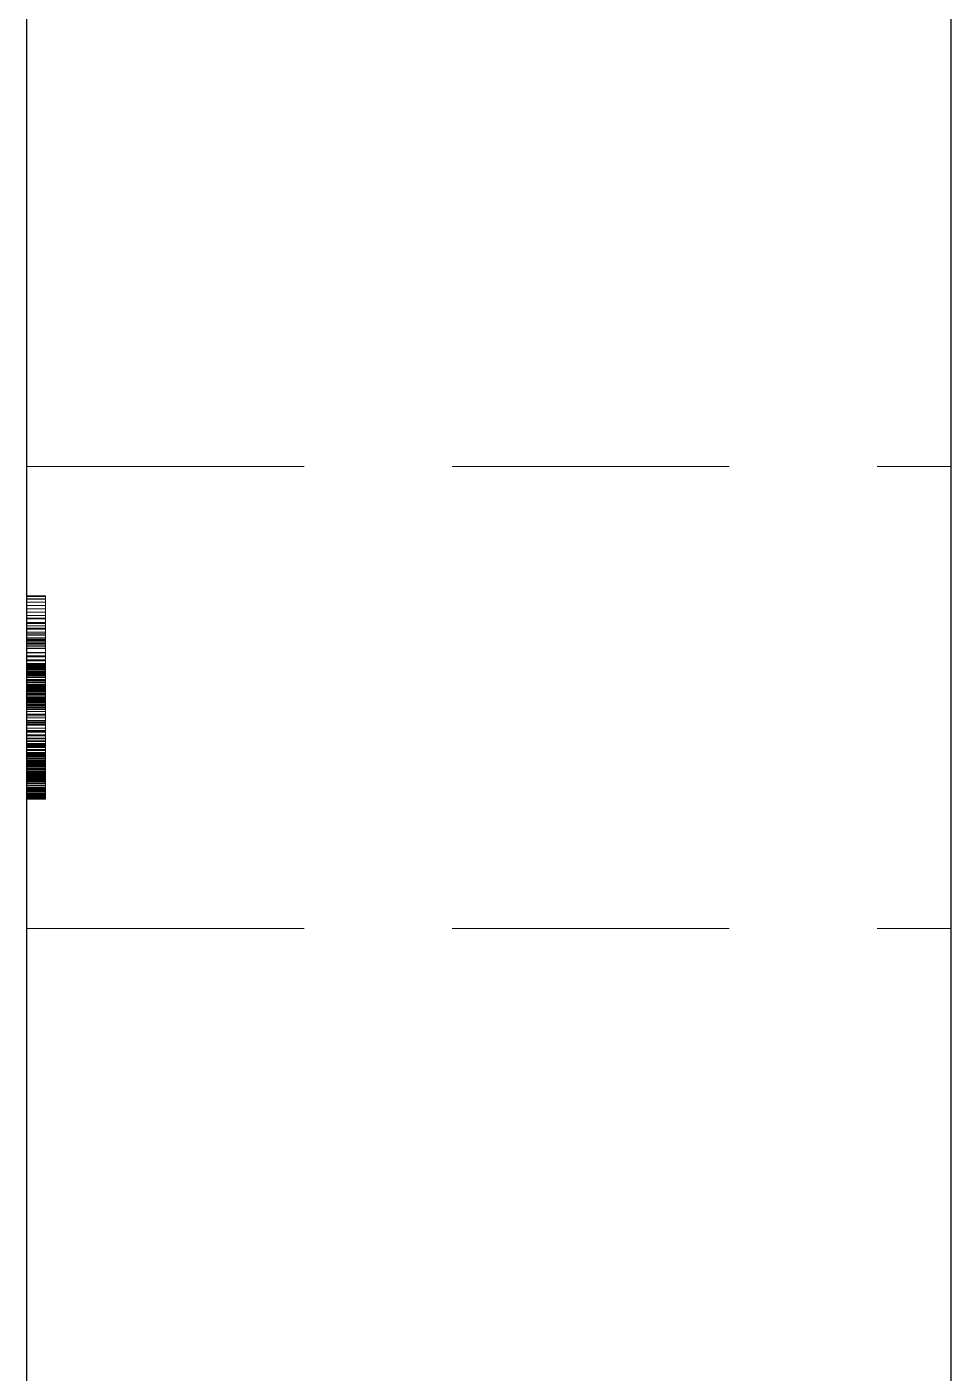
# Model space of a CAD drawing. Header units: millimetres. Extents: x 40 to 1360, y 134 to 546.
# Drawn here: x 107.85 to 117.85, y 434.61 to 449.18 of the extents above; entities that cross this region are included whole.
import ezdxf

# ---------------------------------------------------------------- set-up
doc = ezdxf.new("R2010")
doc.units = ezdxf.units.MM
doc.linetypes.add('WP_HIDDEN', pattern=[2.3, 1.5, -0.8])
doc.layers.add('HIDDEN', color=7, linetype='WP_HIDDEN', lineweight=13)
doc.layers.add('VISIBLE', color=7, linetype='CONTINUOUS', lineweight=25)

msp = doc.modelspace()

# ---------------------------------------------------------------- linework, layer by layer
at = {"layer": 'HIDDEN', "ltscale": 2}
for p, q in [((107.85, 444.42538), (117.85, 444.42538)), ((107.85, 440.86212), (107.85, 443.02538)), ((107.85, 443.02538), (107.85, 442.99034)), ((107.85, 443.02538), (108.05, 443.02538)), ((107.85, 443.01656), (107.85, 440.86212)), ((107.85, 441.32504), (107.85, 443.01656)), ((107.85, 443.01656), (108.05, 443.01656)), ((107.85, 442.99034), (107.85, 442.95502)), ((107.85, 442.99034), (108.05, 442.99034)), ((107.85, 442.98864), (107.85, 442.7344)), ((107.85, 442.78289), (107.85, 442.98864)), ((107.85, 442.98864), (108.05, 442.98864)), ((107.85, 442.98717), (107.85, 441.88056)), ((107.85, 442.7344), (107.85, 442.98717)), ((107.85, 442.98717), (108.05, 442.98717)), ((108.05, 440.86212), (108.05, 443.02538)), ((108.05, 443.02538), (108.05, 442.99034)), ((108.05, 443.01656), (108.05, 440.86212)), ((108.05, 441.32504), (108.05, 443.01656)), ((108.05, 442.99034), (108.05, 442.95502)), ((108.05, 442.98864), (108.05, 442.7344)), ((108.05, 442.78289), (108.05, 442.98864)), ((108.05, 442.98717), (108.05, 441.88056)), ((108.05, 442.7344), (108.05, 442.98717)), ((107.85, 442.95502), (107.85, 442.91943)), ((107.85, 442.95502), (108.05, 442.95502)), ((107.85, 442.91943), (107.85, 442.88356)), ((107.85, 442.91943), (108.05, 442.91943)), ((107.85, 442.88356), (107.85, 442.84742)), ((107.85, 442.88356), (108.05, 442.88356)), ((107.85, 442.84742), (107.85, 442.811)), ((107.85, 442.84742), (108.05, 442.84742)), ((108.05, 442.95502), (108.05, 442.91943)), ((108.05, 442.91943), (108.05, 442.88356)), ((108.05, 442.88356), (108.05, 442.84742)), ((108.05, 442.84742), (108.05, 442.811)), ((107.85, 442.811), (107.85, 442.77431)), ((107.85, 442.811), (108.05, 442.811)), ((107.85, 442.7259), (107.85, 442.78289)), ((107.85, 442.78289), (108.05, 442.78289)), ((107.85, 442.77431), (107.85, 442.73734)), ((107.85, 442.77431), (108.05, 442.77431)), ((107.85, 442.73734), (107.85, 442.70092)), ((107.85, 442.73734), (108.05, 442.73734)), ((107.85, 442.15537), (107.85, 442.7344)), ((107.85, 442.7344), (107.85, 442.67544)), ((107.85, 442.7344), (108.05, 442.7344)), ((107.85, 442.66441), (107.85, 442.7259)), ((107.85, 442.7259), (108.05, 442.7259)), ((107.85, 442.70092), (107.85, 442.66588)), ((107.85, 442.70092), (108.05, 442.70092)), ((108.05, 442.811), (108.05, 442.77431)), ((108.05, 442.7259), (108.05, 442.78289)), ((108.05, 442.77431), (108.05, 442.73734)), ((108.05, 442.73734), (108.05, 442.70092)), ((108.05, 442.15537), (108.05, 442.7344)), ((108.05, 442.7344), (108.05, 442.67544)), ((108.05, 442.66441), (108.05, 442.7259)), ((108.05, 442.70092), (108.05, 442.66588)), ((107.85, 442.67544), (107.85, 442.6132)), ((107.85, 442.67544), (108.05, 442.67544)), ((107.85, 442.66588), (107.85, 442.63221)), ((107.85, 442.66588), (108.05, 442.66588)), ((107.85, 442.59841), (107.85, 442.66441)), ((107.85, 442.66441), (108.05, 442.66441)), ((107.85, 442.63221), (107.85, 442.59993)), ((107.85, 442.63221), (108.05, 442.63221)), ((107.85, 442.6132), (107.85, 442.54768)), ((107.85, 442.6132), (108.05, 442.6132)), ((107.85, 442.59993), (107.85, 442.56902)), ((107.85, 442.59993), (108.05, 442.59993)), ((107.85, 442.52792), (107.85, 442.59841)), ((107.85, 442.59841), (108.05, 442.59841)), ((107.85, 442.56902), (107.85, 442.53949)), ((107.85, 442.56902), (108.05, 442.56902)), ((107.85, 442.5551), (107.85, 440.86212)), ((107.85, 442.5551), (108.05, 442.5551)), ((107.85, 442.54776), (107.85, 440.86212)), ((107.85, 442.52498), (107.85, 442.54776)), ((107.85, 442.54776), (108.05, 442.54776)), ((107.85, 442.54768), (107.85, 442.47887)), ((107.85, 442.54768), (108.05, 442.54768)), ((107.85, 442.53949), (107.85, 442.51134)), ((107.85, 442.53949), (108.05, 442.53949)), ((108.05, 442.67544), (108.05, 442.6132)), ((108.05, 442.66588), (108.05, 442.63221)), ((108.05, 442.59841), (108.05, 442.66441)), ((108.05, 442.63221), (108.05, 442.59993)), ((108.05, 442.6132), (108.05, 442.54768)), ((108.05, 442.59993), (108.05, 442.56902)), ((108.05, 442.52792), (108.05, 442.59841)), ((108.05, 442.56902), (108.05, 442.53949)), ((108.05, 440.86212), (108.05, 442.5551)), ((108.05, 442.54776), (108.05, 440.86212)), ((108.05, 442.52498), (108.05, 442.54776)), ((108.05, 442.54768), (108.05, 442.47887)), ((108.05, 442.53949), (108.05, 442.51134)), ((107.85, 442.45292), (107.85, 442.52792)), ((107.85, 442.52792), (108.05, 442.52792)), ((107.85, 442.5022), (107.85, 442.52498)), ((107.85, 442.52498), (108.05, 442.52498)), ((107.85, 442.51134), (107.85, 442.48456)), ((107.85, 442.51134), (108.05, 442.51134)), ((107.85, 442.45664), (107.85, 442.5022)), ((107.85, 442.5022), (108.05, 442.5022)), ((107.85, 442.48456), (107.85, 442.22885)), ((107.85, 442.48456), (108.05, 442.48456)), ((107.85, 442.47887), (107.85, 442.40678)), ((107.85, 442.47887), (108.05, 442.47887)), ((107.85, 442.41108), (107.85, 442.45664)), ((107.85, 442.45664), (108.05, 442.45664)), ((107.85, 442.37342), (107.85, 442.45292)), ((107.85, 442.45292), (108.05, 442.45292)), ((107.85, 442.36553), (107.85, 442.41108)), ((107.85, 442.41108), (108.05, 442.41108)), ((107.85, 442.40678), (107.85, 442.3314)), ((107.85, 442.40678), (108.05, 442.40678)), ((108.05, 442.45292), (108.05, 442.52792)), ((108.05, 442.5022), (108.05, 442.52498)), ((108.05, 442.51134), (108.05, 442.48456)), ((108.05, 442.45664), (108.05, 442.5022)), ((108.05, 442.48456), (108.05, 442.22885)), ((108.05, 442.47887), (108.05, 442.40678)), ((108.05, 442.41108), (108.05, 442.45664)), ((108.05, 442.37342), (108.05, 442.45292)), ((108.05, 442.36553), (108.05, 442.41108)), ((108.05, 442.40678), (108.05, 442.3314)), ((107.85, 442.28943), (107.85, 442.37342)), ((107.85, 442.37342), (108.05, 442.37342)), ((107.85, 442.32282), (107.85, 442.36553)), ((107.85, 442.36553), (108.05, 442.36553)), ((107.85, 442.3314), (107.85, 442.25274)), ((107.85, 442.3314), (108.05, 442.3314)), ((107.85, 442.2858), (107.85, 442.32282)), ((107.85, 442.32282), (108.05, 442.32282)), ((107.85, 442.29058), (107.85, 442.28846)), ((107.85, 442.28981), (107.85, 442.29058)), ((107.85, 442.29058), (108.05, 442.29058)), ((107.85, 442.28752), (107.85, 442.28981)), ((107.85, 442.28981), (108.05, 442.28981)), ((107.85, 442.20093), (107.85, 442.28943)), ((107.85, 442.28943), (108.05, 442.28943)), ((107.85, 442.28846), (107.85, 442.28213)), ((107.85, 442.28846), (108.05, 442.28846)), ((107.85, 442.2837), (107.85, 442.28752)), ((107.85, 442.28752), (108.05, 442.28752)), ((107.85, 442.25448), (107.85, 442.2858)), ((107.85, 442.2858), (108.05, 442.2858)), ((107.85, 442.27836), (107.85, 442.2837)), ((107.85, 442.2837), (108.05, 442.2837)), ((107.85, 442.28213), (107.85, 442.27156)), ((107.85, 442.28213), (108.05, 442.28213)), ((107.85, 442.27149), (107.85, 442.27836)), ((107.85, 442.27836), (108.05, 442.27836)), ((107.85, 442.27156), (107.85, 442.25677)), ((107.85, 442.27156), (108.05, 442.27156)), ((107.85, 442.26309), (107.85, 442.27149)), ((107.85, 442.27149), (108.05, 442.27149)), ((107.85, 442.25316), (107.85, 442.26309)), ((107.85, 442.26309), (108.05, 442.26309)), ((107.85, 442.25677), (107.85, 442.23776)), ((107.85, 442.25677), (108.05, 442.25677)), ((107.85, 442.22885), (107.85, 442.25448)), ((107.85, 442.25448), (108.05, 442.25448)), ((107.85, 442.24171), (107.85, 442.25316)), ((107.85, 442.25316), (108.05, 442.25316)), ((107.85, 442.25274), (107.85, 442.1708)), ((107.85, 442.25274), (108.05, 442.25274)), ((108.05, 442.28943), (108.05, 442.37342)), ((108.05, 442.32282), (108.05, 442.36553)), ((108.05, 442.3314), (108.05, 442.25274)), ((108.05, 442.2858), (108.05, 442.32282)), ((108.05, 442.29058), (108.05, 442.28846)), ((108.05, 442.28981), (108.05, 442.29058)), ((108.05, 442.28752), (108.05, 442.28981)), ((108.05, 442.20093), (108.05, 442.28943)), ((108.05, 442.28846), (108.05, 442.28213)), ((108.05, 442.2837), (108.05, 442.28752)), ((108.05, 442.25448), (108.05, 442.2858)), ((108.05, 442.27836), (108.05, 442.2837)), ((108.05, 442.28213), (108.05, 442.27156)), ((108.05, 442.27149), (108.05, 442.27836)), ((108.05, 442.27156), (108.05, 442.25677)), ((108.05, 442.26309), (108.05, 442.27149)), ((108.05, 442.25316), (108.05, 442.26309)), ((108.05, 442.25677), (108.05, 442.23776)), ((108.05, 442.22885), (108.05, 442.25448)), ((108.05, 442.24171), (108.05, 442.25316)), ((108.05, 442.25274), (108.05, 442.1708)), ((107.85, 442.22873), (107.85, 442.24171)), ((107.85, 442.24171), (108.05, 442.24171)), ((107.85, 442.23776), (107.85, 442.21452)), ((107.85, 442.23776), (108.05, 442.23776)), ((107.85, 442.22885), (108.05, 442.22885)), ((107.85, 442.21423), (107.85, 442.22873)), ((107.85, 442.22873), (108.05, 442.22873)), ((107.85, 442.21452), (107.85, 442.18706)), ((107.85, 442.21452), (108.05, 442.21452)), ((107.85, 442.19819), (107.85, 442.21423)), ((107.85, 442.21423), (108.05, 442.21423)), ((107.85, 442.10986), (107.85, 442.20093)), ((107.85, 442.20093), (108.05, 442.20093)), ((107.85, 442.18063), (107.85, 442.19819)), ((107.85, 442.19819), (108.05, 442.19819)), ((107.85, 442.18706), (107.85, 442.15537)), ((107.85, 442.18706), (108.05, 442.18706)), ((107.85, 442.16154), (107.85, 442.18063)), ((107.85, 442.18063), (108.05, 442.18063)), ((107.85, 442.1708), (107.85, 442.08682)), ((107.85, 442.1708), (108.05, 442.1708)), ((107.85, 442.14093), (107.85, 442.16154)), ((107.85, 442.16154), (108.05, 442.16154)), ((107.85, 442.15537), (108.05, 442.15537)), ((107.85, 442.11879), (107.85, 442.14093)), ((107.85, 442.14093), (108.05, 442.14093)), ((107.85, 442.09512), (107.85, 442.11879)), ((107.85, 442.11879), (108.05, 442.11879)), ((107.85, 442.01815), (107.85, 442.10986)), ((107.85, 442.10986), (108.05, 442.10986)), ((108.05, 442.22873), (108.05, 442.24171)), ((108.05, 442.23776), (108.05, 442.21452)), ((108.05, 442.21423), (108.05, 442.22873)), ((108.05, 442.21452), (108.05, 442.18706)), ((108.05, 442.19819), (108.05, 442.21423)), ((108.05, 442.10986), (108.05, 442.20093)), ((108.05, 442.18063), (108.05, 442.19819)), ((108.05, 442.18706), (108.05, 442.15537)), ((108.05, 442.16154), (108.05, 442.18063)), ((108.05, 442.1708), (108.05, 442.08682)), ((108.05, 442.14093), (108.05, 442.16154)), ((108.05, 442.11879), (108.05, 442.14093)), ((108.05, 442.09512), (108.05, 442.11879)), ((108.05, 442.01815), (108.05, 442.10986)), ((107.85, 442.07025), (107.85, 442.09512)), ((107.85, 442.09512), (108.05, 442.09512)), ((107.85, 442.08682), (107.85, 442.00203)), ((107.85, 442.08682), (108.05, 442.08682)), ((107.85, 442.04451), (107.85, 442.07025)), ((107.85, 442.07025), (108.05, 442.07025)), ((107.85, 442.05691), (107.85, 442.05486)), ((107.85, 442.056), (107.85, 442.05691)), ((107.85, 442.05691), (108.05, 442.05691)), ((107.85, 442.05328), (107.85, 442.056)), ((107.85, 442.056), (108.05, 442.056)), ((107.85, 442.05486), (107.85, 442.04873)), ((107.85, 442.05486), (108.05, 442.05486)), ((107.85, 442.04875), (107.85, 442.05328)), ((107.85, 442.05328), (108.05, 442.05328)), ((107.85, 442.0424), (107.85, 442.04875)), ((107.85, 442.04875), (108.05, 442.04875)), ((107.85, 442.04873), (107.85, 442.03852)), ((107.85, 442.04873), (108.05, 442.04873)), ((107.85, 442.0179), (107.85, 442.04451)), ((107.85, 442.04451), (108.05, 442.04451)), ((107.85, 442.03423), (107.85, 442.0424)), ((107.85, 442.0424), (108.05, 442.0424)), ((107.85, 442.03852), (107.85, 442.02421)), ((107.85, 442.03852), (108.05, 442.03852)), ((107.85, 442.02426), (107.85, 442.03423)), ((107.85, 442.03423), (108.05, 442.03423)), ((107.85, 442.01246), (107.85, 442.02426)), ((107.85, 442.02426), (108.05, 442.02426)), ((107.85, 442.02421), (107.85, 442.00582)), ((107.85, 442.02421), (108.05, 442.02421)), ((107.85, 441.92579), (107.85, 442.01815)), ((107.85, 442.01815), (108.05, 442.01815)), ((107.85, 441.99041), (107.85, 442.0179)), ((107.85, 442.0179), (108.05, 442.0179)), ((107.85, 441.99886), (107.85, 442.01246)), ((107.85, 442.01246), (108.05, 442.01246)), ((107.85, 442.00582), (107.85, 441.98334)), ((107.85, 442.00582), (108.05, 442.00582)), ((107.85, 442.00203), (107.85, 441.91643)), ((107.85, 442.00203), (108.05, 442.00203)), ((107.85, 441.98381), (107.85, 441.99886)), ((107.85, 441.99886), (108.05, 441.99886)), ((107.85, 441.96205), (107.85, 441.99041)), ((107.85, 441.99041), (108.05, 441.99041)), ((107.85, 441.96768), (107.85, 441.98381)), ((107.85, 441.98381), (108.05, 441.98381)), ((107.85, 441.98334), (107.85, 441.95677)), ((107.85, 441.98334), (108.05, 441.98334)), ((107.85, 441.95047), (107.85, 441.96768)), ((107.85, 441.96768), (108.05, 441.96768)), ((107.85, 441.93282), (107.85, 441.96205)), ((107.85, 441.96205), (108.05, 441.96205)), ((107.85, 441.95677), (107.85, 441.92611)), ((107.85, 441.95677), (108.05, 441.95677)), ((108.05, 442.07025), (108.05, 442.09512)), ((108.05, 442.08682), (108.05, 442.00203)), ((108.05, 442.04451), (108.05, 442.07025)), ((108.05, 442.05691), (108.05, 442.05486)), ((108.05, 442.056), (108.05, 442.05691)), ((108.05, 442.05328), (108.05, 442.056)), ((108.05, 442.05486), (108.05, 442.04873)), ((108.05, 442.04875), (108.05, 442.05328)), ((108.05, 442.0424), (108.05, 442.04875)), ((108.05, 442.04873), (108.05, 442.03852)), ((108.05, 442.0179), (108.05, 442.04451)), ((108.05, 442.03423), (108.05, 442.0424)), ((108.05, 442.03852), (108.05, 442.02421)), ((108.05, 442.02426), (108.05, 442.03423)), ((108.05, 442.01246), (108.05, 442.02426)), ((108.05, 442.02421), (108.05, 442.00582)), ((108.05, 441.92579), (108.05, 442.01815)), ((108.05, 441.99041), (108.05, 442.0179)), ((108.05, 441.99886), (108.05, 442.01246)), ((108.05, 442.00582), (108.05, 441.98334)), ((108.05, 442.00203), (108.05, 441.91643)), ((108.05, 441.98381), (108.05, 441.99886)), ((108.05, 441.96205), (108.05, 441.99041)), ((108.05, 441.96768), (108.05, 441.98381)), ((108.05, 441.98334), (108.05, 441.95677)), ((108.05, 441.95047), (108.05, 441.96768)), ((108.05, 441.93282), (108.05, 441.96205)), ((108.05, 441.95677), (108.05, 441.92611)), ((107.85, 441.93218), (107.85, 441.95047)), ((107.85, 441.95047), (108.05, 441.95047)), ((107.85, 441.90271), (107.85, 441.93282)), ((107.85, 441.93282), (108.05, 441.93282)), ((107.85, 441.91281), (107.85, 441.93218)), ((107.85, 441.93218), (108.05, 441.93218)), ((107.85, 441.92611), (107.85, 441.90939)), ((107.85, 441.92611), (108.05, 441.92611)), ((107.85, 441.83279), (107.85, 441.92579)), ((107.85, 441.92579), (108.05, 441.92579)), ((107.85, 441.91643), (107.85, 441.83004)), ((107.85, 441.91643), (108.05, 441.91643)), ((107.85, 441.89236), (107.85, 441.91281)), ((107.85, 441.91281), (108.05, 441.91281)), ((107.85, 441.90939), (107.85, 441.89192)), ((107.85, 441.90939), (108.05, 441.90939)), ((107.85, 441.87174), (107.85, 441.90271)), ((107.85, 441.90271), (108.05, 441.90271)), ((107.85, 441.87083), (107.85, 441.89236)), ((107.85, 441.89236), (108.05, 441.89236)), ((107.85, 441.89192), (107.85, 441.87371)), ((107.85, 441.89192), (108.05, 441.89192)), ((107.85, 441.88056), (107.85, 441.84822)), ((107.85, 441.88056), (108.05, 441.88056)), ((107.85, 441.87371), (107.85, 441.85475)), ((107.85, 441.87371), (108.05, 441.87371)), ((107.85, 441.83989), (107.85, 441.87174)), ((107.85, 441.87174), (108.05, 441.87174)), ((107.85, 441.84822), (107.85, 441.87083)), ((107.85, 441.87083), (108.05, 441.87083)), ((107.85, 441.85475), (107.85, 441.83504)), ((107.85, 441.85475), (108.05, 441.85475)), ((107.85, 441.84822), (108.05, 441.84822)), ((107.85, 441.80717), (107.85, 441.83989)), ((107.85, 441.83989), (108.05, 441.83989)), ((107.85, 441.83504), (107.85, 441.81458)), ((107.85, 441.83504), (108.05, 441.83504)), ((107.85, 441.73915), (107.85, 441.83279)), ((107.85, 441.83279), (108.05, 441.83279)), ((107.85, 441.83004), (107.85, 441.74284)), ((107.85, 441.83004), (108.05, 441.83004)), ((107.85, 441.81458), (107.85, 441.79338)), ((107.85, 441.81458), (108.05, 441.81458)), ((107.85, 441.77357), (107.85, 441.80717)), ((107.85, 441.80717), (108.05, 441.80717)), ((108.05, 441.93218), (108.05, 441.95047)), ((108.05, 441.90271), (108.05, 441.93282)), ((108.05, 441.91281), (108.05, 441.93218)), ((108.05, 441.92611), (108.05, 441.90939)), ((108.05, 441.83279), (108.05, 441.92579)), ((108.05, 441.91643), (108.05, 441.83004)), ((108.05, 441.89236), (108.05, 441.91281)), ((108.05, 441.90939), (108.05, 441.89192)), ((108.05, 441.87174), (108.05, 441.90271)), ((108.05, 441.87083), (108.05, 441.89236)), ((108.05, 441.89192), (108.05, 441.87371)), ((108.05, 441.88056), (108.05, 441.84822)), ((108.05, 441.87371), (108.05, 441.85475)), ((108.05, 441.83989), (108.05, 441.87174)), ((108.05, 441.84822), (108.05, 441.87083)), ((108.05, 441.85475), (108.05, 441.83504)), ((108.05, 441.80717), (108.05, 441.83989)), ((108.05, 441.83504), (108.05, 441.81458)), ((108.05, 441.73915), (108.05, 441.83279)), ((108.05, 441.83004), (108.05, 441.74284)), ((108.05, 441.81458), (108.05, 441.79338)), ((108.05, 441.77357), (108.05, 441.80717)), ((107.85, 441.79338), (107.85, 441.77144)), ((107.85, 441.79338), (108.05, 441.79338)), ((107.85, 441.73911), (107.85, 441.77357)), ((107.85, 441.77357), (108.05, 441.77357)), ((107.85, 441.77144), (107.85, 441.72531)), ((107.85, 441.77144), (108.05, 441.77144)), ((107.85, 441.74284), (107.85, 441.65483)), ((107.85, 441.74284), (108.05, 441.74284)), ((107.85, 441.64487), (107.85, 441.73915)), ((107.85, 441.73915), (108.05, 441.73915)), ((107.85, 441.70377), (107.85, 441.73911)), ((107.85, 441.73911), (108.05, 441.73911)), ((107.85, 441.72531), (107.85, 441.67619)), ((107.85, 441.72531), (108.05, 441.72531)), ((107.85, 441.66755), (107.85, 441.70377)), ((107.85, 441.70377), (108.05, 441.70377)), ((107.85, 441.67619), (107.85, 441.62409)), ((107.85, 441.67619), (108.05, 441.67619)), ((107.85, 441.63047), (107.85, 441.66755)), ((107.85, 441.66755), (108.05, 441.66755)), ((108.05, 441.79338), (108.05, 441.77144)), ((108.05, 441.73911), (108.05, 441.77357)), ((108.05, 441.77144), (108.05, 441.72531)), ((108.05, 441.74284), (108.05, 441.65483)), ((108.05, 441.64487), (108.05, 441.73915)), ((108.05, 441.70377), (108.05, 441.73911)), ((108.05, 441.72531), (108.05, 441.67619)), ((108.05, 441.66755), (108.05, 441.70377)), ((108.05, 441.67619), (108.05, 441.62409)), ((108.05, 441.63047), (108.05, 441.66755)), ((107.85, 441.65483), (107.85, 441.56603)), ((107.85, 441.65483), (108.05, 441.65483)), ((107.85, 441.54994), (107.85, 441.64487)), ((107.85, 441.64487), (108.05, 441.64487)), ((107.85, 441.59251), (107.85, 441.63047)), ((107.85, 441.63047), (108.05, 441.63047)), ((107.85, 441.62409), (107.85, 441.569)), ((107.85, 441.62409), (108.05, 441.62409)), ((107.85, 441.55627), (107.85, 441.59251)), ((107.85, 441.59251), (108.05, 441.59251)), ((107.85, 441.569), (107.85, 441.51095)), ((107.85, 441.569), (108.05, 441.569)), ((107.85, 441.56603), (107.85, 441.47641)), ((107.85, 441.56603), (108.05, 441.56603)), ((107.85, 441.52064), (107.85, 441.55627)), ((107.85, 441.55627), (108.05, 441.55627)), ((107.85, 441.45437), (107.85, 441.54994)), ((107.85, 441.54994), (108.05, 441.54994)), ((107.85, 441.48563), (107.85, 441.52064)), ((107.85, 441.52064), (108.05, 441.52064)), ((108.05, 441.65483), (108.05, 441.56603)), ((108.05, 441.54994), (108.05, 441.64487)), ((108.05, 441.59251), (108.05, 441.63047)), ((108.05, 441.62409), (108.05, 441.569)), ((108.05, 441.55627), (108.05, 441.59251)), ((108.05, 441.569), (108.05, 441.51095)), ((108.05, 441.56603), (108.05, 441.47641)), ((108.05, 441.52064), (108.05, 441.55627)), ((108.05, 441.45437), (108.05, 441.54994)), ((108.05, 441.48563), (108.05, 441.52064)), ((107.85, 441.51095), (107.85, 441.45584)), ((107.85, 441.51095), (108.05, 441.51095)), ((107.85, 441.45125), (107.85, 441.48563)), ((107.85, 441.48563), (108.05, 441.48563)), ((107.85, 441.47641), (107.85, 441.38805)), ((107.85, 441.47641), (108.05, 441.47641)), ((107.85, 441.45584), (107.85, 441.40367)), ((107.85, 441.45584), (108.05, 441.45584)), ((107.85, 441.38596), (107.85, 441.45437)), ((107.85, 441.45437), (108.05, 441.45437)), ((107.85, 441.41748), (107.85, 441.45125)), ((107.85, 441.45125), (108.05, 441.45125)), ((107.85, 441.44996), (107.85, 441.42645)), ((107.85, 441.40083), (107.85, 441.44996)), ((107.85, 441.44996), (108.05, 441.44996)), ((107.85, 441.42645), (107.85, 441.39288)), ((107.85, 441.42645), (108.05, 441.42645)), ((107.85, 441.38433), (107.85, 441.41748)), ((107.85, 441.41748), (108.05, 441.41748)), ((107.85, 441.40367), (107.85, 441.35444)), ((107.85, 441.40367), (108.05, 441.40367)), ((107.85, 441.35485), (107.85, 441.40083)), ((107.85, 441.40083), (108.05, 441.40083)), ((107.85, 441.39288), (107.85, 441.36015)), ((107.85, 441.39288), (108.05, 441.39288)), ((107.85, 441.38805), (107.85, 441.303)), ((107.85, 441.38805), (108.05, 441.38805)), ((107.85, 441.31595), (107.85, 441.38596)), ((107.85, 441.38596), (108.05, 441.38596)), ((107.85, 441.35181), (107.85, 441.38433)), ((107.85, 441.38433), (108.05, 441.38433)), ((108.05, 441.51095), (108.05, 441.45584)), ((108.05, 441.45125), (108.05, 441.48563)), ((108.05, 441.47641), (108.05, 441.38805)), ((108.05, 441.45584), (108.05, 441.40367)), ((108.05, 441.38596), (108.05, 441.45437)), ((108.05, 441.41748), (108.05, 441.45125)), ((108.05, 441.44996), (108.05, 441.42645)), ((108.05, 441.40083), (108.05, 441.44996)), ((108.05, 441.42645), (108.05, 441.39288)), ((108.05, 441.38433), (108.05, 441.41748)), ((108.05, 441.40367), (108.05, 441.35444)), ((108.05, 441.35485), (108.05, 441.40083)), ((108.05, 441.39288), (108.05, 441.36015)), ((108.05, 441.38805), (108.05, 441.303)), ((108.05, 441.31595), (108.05, 441.38596)), ((108.05, 441.35181), (108.05, 441.38433)), ((107.85, 441.36015), (107.85, 441.32827)), ((107.85, 441.36015), (108.05, 441.36015)), ((107.85, 441.31201), (107.85, 441.35485)), ((107.85, 441.35485), (108.05, 441.35485)), ((107.85, 441.35444), (107.85, 441.33092)), ((107.85, 441.35444), (108.05, 441.35444)), ((107.85, 441.3199), (107.85, 441.35181)), ((107.85, 441.35181), (108.05, 441.35181)), ((107.85, 441.33092), (107.85, 441.30814)), ((107.85, 441.33092), (108.05, 441.33092)), ((107.85, 441.32827), (107.85, 441.29721)), ((107.85, 441.32827), (108.05, 441.32827)), ((107.85, 441.32504), (108.05, 441.32504)), ((107.85, 441.28861), (107.85, 441.3199)), ((107.85, 441.3199), (108.05, 441.3199)), ((107.85, 441.24433), (107.85, 441.31595)), ((107.85, 441.31595), (108.05, 441.31595)), ((107.85, 441.27232), (107.85, 441.31201)), ((107.85, 441.31201), (108.05, 441.31201)), ((107.85, 441.30814), (107.85, 441.2861)), ((107.85, 441.30814), (108.05, 441.30814)), ((107.85, 441.303), (107.85, 441.22125)), ((107.85, 441.303), (108.05, 441.303)), ((107.85, 441.29721), (107.85, 441.267)), ((107.85, 441.29721), (108.05, 441.29721)), ((107.85, 441.25795), (107.85, 441.28861)), ((107.85, 441.28861), (108.05, 441.28861)), ((107.85, 441.2861), (107.85, 441.26479)), ((107.85, 441.2861), (108.05, 441.2861)), ((107.85, 441.23578), (107.85, 441.27232)), ((107.85, 441.27232), (108.05, 441.27232)), ((107.85, 441.267), (107.85, 441.23763)), ((107.85, 441.267), (108.05, 441.267)), ((107.85, 441.26479), (107.85, 441.24422)), ((107.85, 441.26479), (108.05, 441.26479)), ((107.85, 441.2279), (107.85, 441.25795)), ((107.85, 441.25795), (108.05, 441.25795)), ((107.85, 441.1711), (107.85, 441.24433)), ((107.85, 441.24433), (108.05, 441.24433)), ((107.85, 441.24422), (107.85, 441.22438)), ((107.85, 441.24422), (108.05, 441.24422)), ((107.85, 441.23763), (107.85, 441.20909)), ((107.85, 441.23763), (108.05, 441.23763)), ((107.85, 441.20238), (107.85, 441.23578)), ((107.85, 441.23578), (108.05, 441.23578)), ((107.85, 441.19847), (107.85, 441.2279)), ((107.85, 441.2279), (108.05, 441.2279)), ((107.85, 441.22438), (107.85, 441.20527)), ((107.85, 441.22438), (108.05, 441.22438)), ((108.05, 441.36015), (108.05, 441.32827)), ((108.05, 441.31201), (108.05, 441.35485)), ((108.05, 441.35444), (108.05, 441.33092)), ((108.05, 441.3199), (108.05, 441.35181)), ((108.05, 441.33092), (108.05, 441.30814)), ((108.05, 441.32827), (108.05, 441.29721)), ((108.05, 441.28861), (108.05, 441.3199)), ((108.05, 441.24433), (108.05, 441.31595)), ((108.05, 441.27232), (108.05, 441.31201)), ((108.05, 441.30814), (108.05, 441.2861)), ((108.05, 441.303), (108.05, 441.22125)), ((108.05, 441.29721), (108.05, 441.267)), ((108.05, 441.25795), (108.05, 441.28861)), ((108.05, 441.2861), (108.05, 441.26479)), ((108.05, 441.23578), (108.05, 441.27232)), ((108.05, 441.267), (108.05, 441.23763)), ((108.05, 441.26479), (108.05, 441.24422)), ((108.05, 441.2279), (108.05, 441.25795)), ((108.05, 441.1711), (108.05, 441.24433)), ((108.05, 441.24422), (108.05, 441.22438)), ((108.05, 441.23763), (108.05, 441.20909)), ((108.05, 441.20238), (108.05, 441.23578)), ((108.05, 441.19847), (108.05, 441.2279)), ((108.05, 441.22438), (108.05, 441.20527)), ((107.85, 441.22125), (107.85, 441.14281)), ((107.85, 441.22125), (108.05, 441.22125)), ((107.85, 441.20909), (107.85, 441.18139)), ((107.85, 441.20909), (108.05, 441.20909)), ((107.85, 441.20527), (107.85, 441.1869)), ((107.85, 441.20527), (108.05, 441.20527)), ((107.85, 441.17213), (107.85, 441.20238)), ((107.85, 441.20238), (108.05, 441.20238)), ((107.85, 441.16967), (107.85, 441.19847)), ((107.85, 441.19847), (108.05, 441.19847)), ((107.85, 441.1869), (107.85, 441.15315)), ((107.85, 441.1869), (108.05, 441.1869)), ((107.85, 441.18139), (107.85, 441.15453)), ((107.85, 441.18139), (108.05, 441.18139)), ((107.85, 441.14502), (107.85, 441.17213)), ((107.85, 441.17213), (108.05, 441.17213)), ((107.85, 441.09627), (107.85, 441.1711)), ((107.85, 441.1711), (108.05, 441.1711)), ((107.85, 441.14148), (107.85, 441.16967)), ((107.85, 441.16967), (108.05, 441.16967)), ((107.85, 441.15453), (107.85, 441.12851)), ((107.85, 441.15453), (108.05, 441.15453)), ((107.85, 441.15315), (107.85, 441.12389)), ((107.85, 441.15315), (108.05, 441.15315)), ((107.85, 441.12108), (107.85, 441.14502)), ((107.85, 441.14502), (108.05, 441.14502)), ((107.85, 441.14281), (107.85, 441.06768)), ((107.85, 441.14281), (108.05, 441.14281)), ((107.85, 441.11392), (107.85, 441.14148)), ((107.85, 441.14148), (108.05, 441.14148)), ((107.85, 441.12851), (107.85, 441.10332)), ((107.85, 441.12851), (108.05, 441.12851)), ((107.85, 441.12389), (107.85, 441.09914)), ((107.85, 441.12389), (108.05, 441.12389)), ((107.85, 441.10033), (107.85, 441.12108)), ((107.85, 441.12108), (108.05, 441.12108)), ((107.85, 441.08697), (107.85, 441.11392)), ((107.85, 441.11392), (108.05, 441.11392)), ((107.85, 441.10332), (107.85, 441.07898)), ((107.85, 441.10332), (108.05, 441.10332)), ((107.85, 441.08278), (107.85, 441.10033)), ((107.85, 441.10033), (108.05, 441.10033)), ((107.85, 441.09914), (107.85, 441.08845)), ((107.85, 441.09914), (108.05, 441.09914)), ((107.85, 441.01983), (107.85, 441.09627)), ((107.85, 441.09627), (108.05, 441.09627)), ((107.85, 441.08845), (107.85, 441.07889)), ((107.85, 441.08845), (108.05, 441.08845)), ((107.85, 441.05529), (107.85, 441.08697)), ((107.85, 441.08697), (108.05, 441.08697)), ((107.85, 441.06841), (107.85, 441.08278)), ((107.85, 441.08278), (108.05, 441.08278)), ((107.85, 441.07898), (107.85, 441.05547)), ((107.85, 441.07898), (108.05, 441.07898)), ((107.85, 441.07889), (107.85, 441.07045)), ((107.85, 441.07889), (108.05, 441.07889)), ((108.05, 441.22125), (108.05, 441.14281)), ((108.05, 441.20909), (108.05, 441.18139)), ((108.05, 441.20527), (108.05, 441.1869)), ((108.05, 441.17213), (108.05, 441.20238)), ((108.05, 441.16967), (108.05, 441.19847)), ((108.05, 441.1869), (108.05, 441.15315)), ((108.05, 441.18139), (108.05, 441.15453)), ((108.05, 441.14502), (108.05, 441.17213)), ((108.05, 441.09627), (108.05, 441.1711)), ((108.05, 441.14148), (108.05, 441.16967)), ((108.05, 441.15453), (108.05, 441.12851)), ((108.05, 441.15315), (108.05, 441.12389)), ((108.05, 441.12108), (108.05, 441.14502)), ((108.05, 441.14281), (108.05, 441.06768)), ((108.05, 441.11392), (108.05, 441.14148)), ((108.05, 441.12851), (108.05, 441.10332)), ((108.05, 441.12389), (108.05, 441.09914)), ((108.05, 441.10033), (108.05, 441.12108)), ((108.05, 441.08697), (108.05, 441.11392)), ((108.05, 441.10332), (108.05, 441.07898)), ((108.05, 441.08278), (108.05, 441.10033)), ((108.05, 441.09914), (108.05, 441.08845)), ((108.05, 441.01983), (108.05, 441.09627)), ((108.05, 441.08845), (108.05, 441.07889)), ((108.05, 441.05529), (108.05, 441.08697)), ((108.05, 441.06841), (108.05, 441.08278)), ((108.05, 441.07898), (108.05, 441.05547)), ((108.05, 441.07889), (108.05, 441.07045)), ((107.85, 441.07045), (107.85, 441.06313)), ((107.85, 441.07045), (108.05, 441.07045)), ((107.85, 441.05724), (107.85, 441.06841)), ((107.85, 441.06841), (108.05, 441.06841)), ((107.85, 441.06768), (107.85, 440.99585)), ((107.85, 441.06768), (108.05, 441.06768)), ((107.85, 441.06313), (107.85, 441.05695)), ((107.85, 441.06313), (108.05, 441.06313)), ((107.85, 441.04926), (107.85, 441.05724)), ((107.85, 441.05724), (108.05, 441.05724)), ((107.85, 441.05695), (107.85, 441.05188)), ((107.85, 441.05695), (108.05, 441.05695)), ((107.85, 441.05547), (107.85, 441.0328)), ((107.85, 441.05547), (108.05, 441.05547)), ((107.85, 441.02566), (107.85, 441.05529)), ((107.85, 441.05529), (108.05, 441.05529)), ((107.85, 441.05188), (107.85, 441.04513)), ((107.85, 441.05188), (108.05, 441.05188)), ((107.85, 441.04448), (107.85, 441.04926)), ((107.85, 441.04926), (108.05, 441.04926)), ((107.85, 441.04513), (107.85, 441.04288)), ((107.85, 441.04513), (108.05, 441.04513)), ((107.85, 441.04288), (107.85, 441.04448)), ((107.85, 441.04448), (108.05, 441.04448)), ((107.85, 441.04288), (108.05, 441.04288)), ((107.85, 441.0328), (107.85, 441.01097)), ((107.85, 441.0328), (108.05, 441.0328)), ((107.85, 440.99807), (107.85, 441.02566)), ((107.85, 441.02566), (108.05, 441.02566)), ((107.85, 440.94178), (107.85, 441.01983)), ((107.85, 441.01983), (108.05, 441.01983)), ((107.85, 441.01097), (107.85, 440.98997)), ((107.85, 441.01097), (108.05, 441.01097)), ((107.85, 440.97252), (107.85, 440.99807)), ((107.85, 440.99807), (108.05, 440.99807)), ((107.85, 440.99585), (107.85, 440.92733)), ((107.85, 440.99585), (108.05, 440.99585)), ((107.85, 440.98997), (107.85, 440.97004)), ((107.85, 440.98997), (108.05, 440.98997)), ((107.85, 440.94902), (107.85, 440.97252)), ((107.85, 440.97252), (108.05, 440.97252)), ((107.85, 440.97004), (107.85, 440.9514)), ((107.85, 440.97004), (108.05, 440.97004)), ((107.85, 440.9514), (107.85, 440.93404)), ((107.85, 440.9514), (108.05, 440.9514)), ((107.85, 440.92756), (107.85, 440.94902)), ((107.85, 440.94902), (108.05, 440.94902)), ((107.85, 440.86212), (107.85, 440.94178)), ((107.85, 440.94178), (108.05, 440.94178)), ((107.85, 440.93404), (107.85, 440.91796)), ((107.85, 440.93404), (108.05, 440.93404)), ((108.05, 441.07045), (108.05, 441.06313)), ((108.05, 441.05724), (108.05, 441.06841)), ((108.05, 441.06768), (108.05, 440.99585)), ((108.05, 441.06313), (108.05, 441.05695)), ((108.05, 441.04926), (108.05, 441.05724)), ((108.05, 441.05695), (108.05, 441.05188)), ((108.05, 441.05547), (108.05, 441.0328)), ((108.05, 441.02566), (108.05, 441.05529)), ((108.05, 441.05188), (108.05, 441.04513)), ((108.05, 441.04448), (108.05, 441.04926)), ((108.05, 441.04513), (108.05, 441.04288)), ((108.05, 441.04288), (108.05, 441.04448)), ((108.05, 441.0328), (108.05, 441.01097)), ((108.05, 440.99807), (108.05, 441.02566)), ((108.05, 440.94178), (108.05, 441.01983)), ((108.05, 441.01097), (108.05, 440.98997)), ((108.05, 440.97252), (108.05, 440.99807)), ((108.05, 440.99585), (108.05, 440.92733)), ((108.05, 440.98997), (108.05, 440.97004)), ((108.05, 440.94902), (108.05, 440.97252)), ((108.05, 440.97004), (108.05, 440.9514)), ((108.05, 440.9514), (108.05, 440.93404)), ((108.05, 440.92756), (108.05, 440.94902)), ((108.05, 440.86212), (108.05, 440.94178)), ((108.05, 440.93404), (108.05, 440.91796)), ((107.85, 440.90815), (107.85, 440.92756)), ((107.85, 440.92756), (108.05, 440.92756)), ((107.85, 440.92733), (107.85, 440.86212)), ((107.85, 440.92733), (108.05, 440.92733)), ((107.85, 440.91796), (107.85, 440.90318)), ((107.85, 440.91796), (108.05, 440.91796)), ((107.85, 440.89078), (107.85, 440.90815)), ((107.85, 440.90815), (108.05, 440.90815)), ((107.85, 440.90318), (107.85, 440.88967)), ((107.85, 440.90318), (108.05, 440.90318)), ((107.85, 440.87545), (107.85, 440.89078)), ((107.85, 440.89078), (108.05, 440.89078)), ((107.85, 440.88967), (107.85, 440.87746)), ((107.85, 440.88967), (108.05, 440.88967)), ((107.85, 440.87746), (107.85, 440.86653)), ((107.85, 440.87746), (108.05, 440.87746)), ((107.85, 440.86216), (107.85, 440.87545)), ((107.85, 440.87545), (108.05, 440.87545)), ((107.85, 440.86653), (107.85, 440.85688)), ((107.85, 440.86653), (108.05, 440.86653)), ((107.85, 440.85092), (107.85, 440.86216)), ((107.85, 440.86216), (108.05, 440.86216)), ((107.85, 440.86212), (108.05, 440.86212)), ((107.85, 440.85688), (107.85, 440.84853)), ((107.85, 440.85688), (108.05, 440.85688)), ((107.85, 440.84173), (107.85, 440.85092)), ((107.85, 440.85092), (108.05, 440.85092)), ((107.85, 440.84853), (107.85, 440.84145)), ((107.85, 440.84853), (108.05, 440.84853)), ((107.85, 440.83458), (107.85, 440.84173)), ((107.85, 440.84173), (108.05, 440.84173)), ((107.85, 440.84145), (107.85, 440.83567)), ((107.85, 440.84145), (108.05, 440.84145)), ((107.85, 440.83567), (107.85, 440.83117)), ((107.85, 440.83567), (108.05, 440.83567)), ((107.85, 440.82947), (107.85, 440.83458)), ((107.85, 440.83458), (108.05, 440.83458)), ((107.85, 440.83117), (107.85, 440.82795)), ((107.85, 440.83117), (108.05, 440.83117)), ((107.85, 440.8264), (107.85, 440.82947)), ((107.85, 440.82947), (108.05, 440.82947)), ((107.85, 440.82795), (107.85, 440.82602)), ((107.85, 440.82795), (108.05, 440.82795)), ((107.85, 440.82538), (107.85, 440.8264)), ((107.85, 440.8264), (108.05, 440.8264)), ((107.85, 440.82602), (107.85, 440.82538)), ((107.85, 440.82602), (108.05, 440.82602)), ((107.85, 440.82538), (108.05, 440.82538)), ((108.05, 440.90815), (108.05, 440.92756)), ((108.05, 440.92733), (108.05, 440.86212)), ((108.05, 440.91796), (108.05, 440.90318)), ((108.05, 440.89078), (108.05, 440.90815)), ((108.05, 440.90318), (108.05, 440.88967)), ((108.05, 440.87545), (108.05, 440.89078)), ((108.05, 440.88967), (108.05, 440.87746)), ((108.05, 440.87746), (108.05, 440.86653)), ((108.05, 440.86216), (108.05, 440.87545)), ((108.05, 440.86653), (108.05, 440.85688)), ((108.05, 440.85092), (108.05, 440.86216)), ((108.05, 440.85688), (108.05, 440.84853)), ((108.05, 440.84173), (108.05, 440.85092)), ((108.05, 440.84853), (108.05, 440.84145)), ((108.05, 440.83458), (108.05, 440.84173)), ((108.05, 440.84145), (108.05, 440.83567)), ((108.05, 440.83567), (108.05, 440.83117)), ((108.05, 440.82947), (108.05, 440.83458)), ((108.05, 440.83117), (108.05, 440.82795)), ((108.05, 440.8264), (108.05, 440.82947)), ((108.05, 440.82795), (108.05, 440.82602)), ((108.05, 440.82538), (108.05, 440.8264)), ((108.05, 440.82602), (108.05, 440.82538)), ((107.85, 439.42538), (117.85, 439.42538))]:
    msp.add_line(p, q, dxfattribs=at)
for points in [[(107.85, 439.42538), (107.85, 439.48806), (107.85, 439.67296), (107.85, 439.9708), (107.85, 440.36665), (107.85, 440.84067), (107.85, 441.36908), (107.85, 441.92538), (107.85, 442.48168), (107.85, 443.01009), (107.85, 443.4841), (107.85, 443.87996), (107.85, 444.1778), (107.85, 444.3627), (107.85, 444.42538)], [(117.85, 439.42538), (117.85, 439.48806), (117.85, 439.67296), (117.85, 439.9708), (117.85, 440.36665), (117.85, 440.84067), (117.85, 441.36908), (117.85, 441.92538), (117.85, 442.48168), (117.85, 443.01009), (117.85, 443.4841), (117.85, 443.87996), (117.85, 444.1778), (117.85, 444.3627), (117.85, 444.42538)]]:
    msp.add_lwpolyline(points, dxfattribs=at)
at = {"layer": 'VISIBLE'}
for p, q in [((107.85, 280.5), (107.85, 492.5)), ((117.85, 277.5), (117.85, 492.5))]:
    msp.add_line(p, q, dxfattribs=at)

doc.saveas('drawing.dxf')
